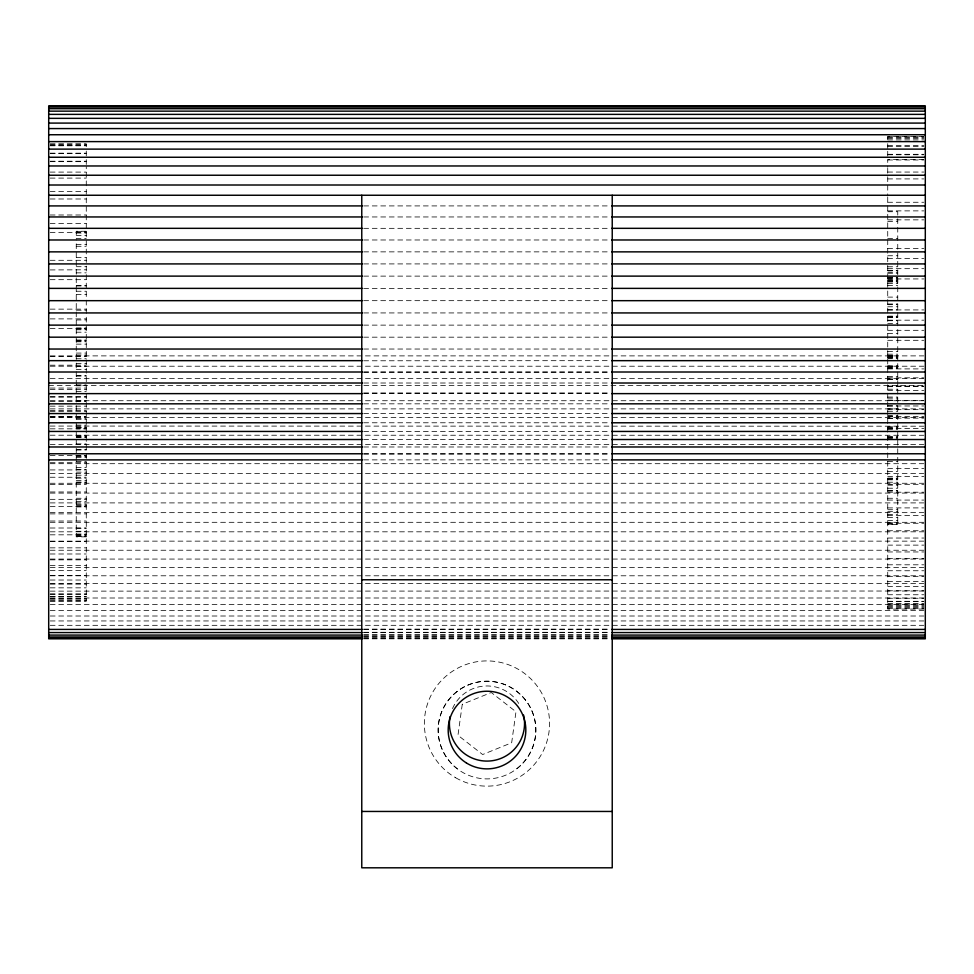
<?xml version="1.0" encoding="UTF-8"?>
<svg xmlns="http://www.w3.org/2000/svg" width="974" height="974" viewBox="0 0 974 974"><rect width="100%" height="100%" fill="white"/><g stroke="black" fill="none" stroke-linecap="round" stroke-linejoin="round"><path stroke-width="0.73" stroke-dasharray="4.87 3.65" d="M516.731 768.803C525.156 762.24 531.341 752.987 534.178 742.699A53.558 51.098 0 0 0 534.178 717.412C529.783 700.854 516.208 687.267 499.638 682.884A46.691 44.548 0 0 0 474.362 682.884C457.792 687.267 444.217 700.854 439.822 717.412A53.558 51.098 0 0 0 439.822 742.699C442.659 752.987 448.844 762.24 457.269 768.803A48.834 48.834 0 0 0 535.42 736.429A48.834 48.834 0 0 0 468.311 684.929A48.834 48.834 0 0 0 457.269 768.803M923.802 136.591L887.728 136.591L887.728 140.11M887.728 136.677L923.802 136.677M887.728 137.906L923.802 137.906M887.728 138.065L923.802 138.065M887.728 139.891L923.802 139.891M50.198 143.799L86.272 143.762L86.272 147.731M50.198 144.469L86.272 144.383M50.198 145.637L86.272 145.637M50.198 145.783L86.272 145.783M887.728 145.832L923.802 145.832M887.728 146.173L923.802 146.173M50.198 153.174L86.272 153.174M50.198 153.49L86.272 153.49M887.728 154.306L923.802 154.306M887.728 154.769L923.802 154.769M923.802 159.602L887.728 159.602L887.728 167.199M887.728 159.967L923.802 159.967M50.198 161.221L86.272 161.221M50.198 161.66L86.272 161.66M50.198 172.094L86.272 172.094M887.728 172.057L923.802 172.057M50.198 178.096L86.272 178.096M887.728 178.912L923.802 178.912M50.198 191.574L86.272 191.574M50.198 198.988L86.272 198.988M887.728 202.263L923.802 202.263M363.728 205.916L610.272 205.916M887.728 210.883L923.802 210.883M887.728 211.723L897.748 211.723L897.748 524.536L887.728 524.536M50.198 214.998L86.272 214.998M363.728 216.958L610.272 216.958M887.728 219.856L923.802 219.856M887.728 221.524L897.748 221.524M50.198 223.533L86.272 223.533M363.728 228.33L610.272 228.33M86.272 231.264L76.252 231.264L76.252 238.411L86.272 238.411M76.252 231.617L86.272 231.617M50.198 232.36L86.272 232.36M76.252 233.054L86.272 233.054M76.252 235.416L86.272 235.416M887.728 238.411L897.748 238.411M363.728 239.981L610.272 239.981M76.252 244.352L86.272 244.352M76.252 246.276L86.272 246.276M887.728 248.528L923.802 248.528M363.728 251.864L610.272 251.864M887.728 255.748L897.748 255.748M76.252 257.44L86.272 257.44M887.728 258.524L923.802 258.524M50.198 260.289L86.272 260.289M363.728 263.917L610.272 263.917M76.252 266.693L86.272 266.693M887.728 266.779L897.748 266.779M887.728 268.678L923.802 268.678M50.198 269.932L86.272 269.81M887.728 270.334L897.748 270.334M887.728 270.455L897.748 270.455M887.728 270.784L897.748 270.784M887.728 272.257L897.748 272.257M76.252 272.854L86.272 272.854M887.728 273.244L897.748 273.244M363.728 276.117L610.272 276.117M887.728 277.627L897.748 277.627M887.728 277.919L897.748 277.919M887.728 278.941L923.802 278.941M887.728 279.1L897.748 279.1M50.198 279.684L86.272 279.684M887.728 280.256L897.748 280.256M887.728 280.707L897.748 280.707M887.728 281.072L897.748 281.072M887.728 281.669L897.748 281.669M887.728 281.985L897.748 281.985M887.728 283.483L897.748 283.483M76.252 285.565L86.272 285.565M887.728 285.467L897.748 285.467M76.252 285.942L86.272 285.942M363.728 288.377L610.272 288.377M76.252 291.25L86.272 291.25M76.252 294.416L86.272 294.416M887.728 297.107L897.748 297.107M363.728 300.674L610.272 300.674M887.728 303.998L897.748 303.998M887.728 304.679L897.748 304.679M887.728 306.773L897.748 306.773M50.198 309.135L86.272 309.135M887.728 309.89L897.748 309.89M887.728 309.927L923.802 309.927M76.252 310.207L86.272 310.207M363.728 312.934L610.272 312.934M887.728 316.136L897.748 316.136M887.728 316.684L897.748 316.684M887.728 317.037L897.748 317.037M887.728 317.621L897.748 317.621M50.198 318.888L86.272 318.888M76.252 319.959L86.272 319.959M887.728 320.178L923.802 320.178M887.728 320.714L897.748 320.714M887.728 323.49L897.748 323.502M363.728 325.121L610.272 325.121M76.252 327.97L86.272 327.97M76.252 328.311L86.272 328.311M50.198 328.518L86.272 328.518M76.252 328.883L86.272 328.883M76.252 329.76L86.272 329.76M887.728 330.32L923.802 330.32M76.252 332.195L86.272 332.195M887.728 333.51L897.748 333.51M363.728 337.174L610.272 337.174M76.252 340.048L86.272 339.987M76.252 340.352L86.272 340.352M887.728 340.303L923.802 340.303M76.252 340.985L86.272 340.985M76.252 341.777L86.272 341.777M76.252 344.139L86.272 344.139M363.728 349.033L610.272 349.033M887.728 351.407L897.748 351.407M76.252 353.075L86.272 353.075M887.728 354.183L897.748 354.183M76.252 354.999L86.272 354.999M887.728 355.449L897.748 355.449M887.728 355.644L897.748 355.644M50.222 355.887L923.778 355.887M887.728 356.131L897.748 356.131M50.198 356.387L86.272 356.387M887.728 356.922L897.748 356.837M887.728 357.105L897.748 357.105M887.728 357.251L897.748 357.251M887.728 357.872L897.748 357.872M76.252 358.761L86.272 358.761M887.728 358.688L897.748 358.688M363.728 360.782L610.272 360.66M76.252 363.424L86.272 363.424M50.198 365.189L86.272 365.189M887.728 365.749L897.748 365.749M50.222 366.212L923.778 366.212M76.252 366.492L86.272 366.492M887.728 366.492L897.748 366.492M887.728 366.796L897.748 366.796M887.728 367.454L897.748 367.454M887.728 368.209L897.748 368.209M887.728 368.903L923.802 368.903M76.252 369.463L86.272 369.463M363.728 372.007L610.272 372.007M363.728 372.178L610.272 372.178M76.252 375.416L86.272 375.416M76.252 376.11L86.272 376.11M887.728 376.634L897.748 376.634M887.728 377.839L923.802 377.839M50.222 378.642L923.778 378.642M887.728 379.093L897.748 379.093M887.728 379.385L897.748 379.385M363.728 383.013L610.272 383.013M76.252 384.888L86.272 384.888M48.7 385.57L923.778 385.57M76.252 385.789L86.272 385.789M887.728 386.094L923.802 386.094M887.728 386.313L897.748 386.313M887.728 386.422L923.802 386.422M887.728 386.666L897.748 386.666M50.198 388.054L86.272 388.054M887.728 389.223L897.748 389.223M50.198 389.624L86.272 389.624M887.728 390.452L923.802 390.452M76.252 391.499L86.272 391.499M363.728 392.948L610.272 392.948M363.728 393.63L610.272 393.63M50.198 396.832L86.272 396.832M50.198 397.002L86.272 397.002M887.728 397.051L897.748 397.051M887.728 398.123L897.748 398.123M887.728 400.095L897.748 400.095M887.728 400.424L923.802 400.424M50.222 400.728L923.778 400.728M76.252 400.874L86.272 400.874M50.198 401.312L86.272 401.312M363.728 403.833L610.272 403.833M887.728 405.902L897.748 405.902M887.728 405.975L923.802 405.975M50.198 406.158L86.272 406.158M887.728 408.69L897.748 408.69M50.222 408.885L923.778 408.885M887.728 409.664L923.802 409.664M50.198 410.395L86.272 410.395M50.198 411.345L86.272 411.345M887.728 411.259L897.748 411.259M363.728 413.56L610.272 413.56M887.728 415.581L897.748 415.581M50.198 416.361L86.272 416.361M887.728 416.275L897.748 416.275M887.728 416.458L923.802 416.458M50.198 416.884L86.272 416.884M50.222 417.383L923.778 417.383M887.728 418.138L923.802 418.138M887.728 418.37L897.748 418.37M76.252 418.564L86.272 418.564M76.252 419.307L86.272 419.319M363.728 422.777L610.272 422.777M76.252 425.114L86.272 425.114M50.198 426.064L923.778 426.198M887.728 426.819L897.748 426.819M76.252 427.038L86.272 427.038M76.252 427.61L86.272 427.61M887.728 427.732L897.748 427.732M76.252 427.951L86.272 427.951M887.728 428.28L897.748 428.28M887.728 428.633L923.802 428.45M50.198 428.84L86.272 428.84L76.252 428.864M887.728 429.449L897.748 429.449M363.728 431.445L610.272 431.445M50.198 435.208L923.778 435.268M76.252 435.341L86.272 435.341M887.728 436.474L897.748 436.474M76.252 436.693L86.272 436.693M76.252 437.034L86.272 437.034M887.728 437.241L897.748 437.241M76.252 437.606L86.272 437.606M887.728 437.886L897.748 437.886M887.728 438.19L897.748 438.19M363.728 439.517L610.272 439.517M76.252 443.888L86.272 443.888M50.222 444.57L923.778 444.57M363.728 446.981L610.272 446.981M76.252 449.708L86.272 449.708M76.252 449.951L86.272 449.951M363.728 453.774L610.272 453.774M363.728 454.067L610.272 454.067M50.198 455.589L86.272 455.589M76.252 455.978L86.272 455.978M76.252 456.149L86.272 456.149M76.252 457.342L86.272 457.342M363.728 459.886L610.272 459.886M887.728 461.445L897.748 461.445M76.252 461.554L86.272 461.554M50.198 462.711L86.272 462.711M50.222 463.697L923.778 463.697M76.252 467.483L86.272 467.483M887.728 468.64L923.802 468.64M76.252 469.419L86.272 469.419M50.198 469.931L86.272 469.931M887.728 471.611L897.748 471.611M76.252 472.147L86.272 472.147M50.222 473.449L923.778 473.449M76.252 475.215L86.272 475.215M887.728 476.456L923.802 476.456M50.198 477.248L86.272 477.248M887.728 478.088L897.748 478.088M76.252 478.185L86.272 478.185M887.728 478.38L897.748 478.38M887.728 479.038L897.748 479.038M887.728 479.805L897.748 479.805M76.252 480.608L86.272 480.608M76.252 482.069L86.272 482.069M887.728 482.203L897.748 482.203M76.252 482.41L86.272 482.41M50.222 483.262L923.778 483.262M887.728 484.322L923.802 484.322M50.198 484.602L86.272 484.602M887.728 485.162L897.748 485.162M887.728 488.23L897.748 488.23M887.728 490.677L897.748 490.677M887.728 490.969L897.748 490.969M50.198 491.98L86.272 491.98M887.728 492.211L923.802 492.211M50.222 493.088L923.778 493.088M76.252 498.262L86.272 498.262M887.728 498.262L897.748 498.262M50.198 499.333L86.272 499.333M887.728 500.076L923.802 500.076M76.252 501.354L86.272 501.354M50.222 502.901L923.778 502.901M76.252 504.118L86.272 504.118M76.252 505.116L86.272 505.116M76.252 506.054L86.272 506.054M50.198 506.65L86.272 506.565M76.252 506.93L86.272 506.93M887.728 507.904L923.802 507.904M887.728 509.719L897.748 509.719M887.728 511.679L897.748 511.679M50.222 512.653L923.778 512.653M50.198 513.882L86.272 513.882M887.728 514.43L897.748 514.43M887.728 515.636L923.802 515.636M887.728 517.498L897.748 517.498M887.728 520.457L897.748 520.457M50.198 521.017L86.272 521.017M50.222 522.308L923.778 522.308M887.728 522.843L897.748 522.843M887.728 523.269L923.802 523.269M887.728 524.243L897.748 524.243M50.198 528.005L86.272 528.005M76.252 528.212L86.272 528.212M887.728 530.745L923.802 530.745M76.252 531.28L86.272 531.28M50.222 531.816L923.778 531.816M76.252 534.008L86.272 534.008M50.198 534.823L86.272 534.823M76.252 535.006L86.272 535.006M76.252 535.943L86.272 535.943M76.252 536.479L86.272 536.479M86.272 536.844L76.252 536.844L76.252 239.58M887.728 538.038L923.802 538.038M50.222 541.142L923.778 541.142M50.198 541.447L86.272 541.447M887.728 545.123L923.802 545.123M50.198 547.851L86.272 547.851M50.222 550.237L923.778 550.237M887.728 551.954L923.802 551.954M50.198 553.987L86.272 553.987M887.728 558.528L923.802 558.528M50.222 559.064L923.778 559.064M50.198 559.855L86.272 559.855M887.728 564.798L923.802 564.798M50.198 565.407L86.272 565.407M50.222 567.598L923.778 567.598M50.198 570.642L86.272 570.642M887.728 570.752L923.802 570.752M50.198 575.524L86.272 575.524M50.222 575.792L923.778 575.792M887.728 576.34L923.802 576.34M50.198 580.029L86.272 580.029M887.728 581.563L923.802 581.563M50.222 583.609L923.778 583.609M50.198 584.144L86.272 584.144M887.728 586.372L923.802 586.372M50.198 587.846L86.272 587.846M887.728 590.78L923.802 590.78M50.198 591.133L923.778 591.023M50.198 593.97L86.272 593.97M50.198 594.213L86.272 594.213M887.728 594.749L923.802 594.749M50.198 596.368L86.272 596.368M50.198 596.563L86.272 596.563M50.222 597.999L923.778 597.999M887.728 598.255L923.802 598.255M50.198 598.292L86.272 598.45M50.198 599.753L86.272 599.862M50.198 600.812L86.272 600.739M50.198 601.25L86.272 601.262L86.272 166.603M887.728 601.299L923.802 601.299M887.728 601.555L923.802 601.555M887.728 603.856L923.802 603.856M887.728 604.063L923.802 604.063M50.222 604.501L923.778 604.501M887.728 605.913L923.802 605.913M887.728 606.084L923.802 606.084M887.728 607.472L923.802 607.593M887.728 608.604L923.802 608.531M923.802 609.067L887.728 609.091L887.728 196.785M50.222 610.515L923.778 610.515M50.222 616.006L923.778 616.006M50.222 620.949L923.778 620.949M50.222 625.32L923.778 625.32M363.728 629.107L610.272 629.107M363.728 629.435L610.272 629.435M363.728 632.296L610.272 632.296M363.728 632.564L610.272 632.564M363.728 634.878L610.272 634.878M363.728 635.085L610.272 635.085M363.728 636.826L610.272 636.826M363.728 636.972L610.272 636.972M363.728 638.14L610.272 638.226M363.728 638.81L610.272 638.834M887.728 143.641L887.728 150.166M887.728 151.274L887.728 158.665M887.728 168.271L887.728 196.054M86.272 151.08L86.272 166.31M452.496 708.597A37.572 37.572 0 0 1 518.716 703.435M462.273 704.287L457.963 735.297L482.654 754.533L511.667 742.76L515.976 711.75L491.286 692.514L462.273 704.287M455.662 777.751A62.616 62.616 0 0 0 549.579 723.524A62.616 62.616 0 0 0 455.662 669.296A62.616 62.616 0 0 0 455.662 777.751"/><path stroke-width="1.46" d="M362.206 638.834L48.7 638.81L48.7 106.19L925.3 106.19L925.3 638.834L611.794 638.81M48.7 106.227L925.3 106.227M48.7 107.079L925.3 107.079M48.7 108.711L925.3 108.711M48.7 111.146L925.3 111.146M48.7 114.372L925.3 114.372M48.7 118.353L925.3 118.353M48.7 123.089L925.3 123.089M48.7 128.568L925.3 128.568M48.7 134.741L925.3 134.741M48.7 141.607L925.3 141.607M48.7 149.119L925.3 149.119M48.7 157.252L925.3 157.252M48.7 165.97L925.3 165.97M48.7 175.235L925.3 175.235M48.7 185.011L925.3 185.011M48.7 195.25L925.3 195.25M48.7 205.916L362.206 205.916M611.794 205.916L925.3 205.916M48.7 216.958L362.206 216.958M611.794 216.958L925.3 216.958M48.7 228.33L362.206 228.33M611.794 228.33L925.3 228.33M48.7 239.981L362.206 239.981M611.794 239.981L925.3 239.981M48.7 251.864L362.206 251.864M611.794 251.864L925.3 251.864M48.7 263.917L362.206 263.917M611.794 263.917L925.3 263.917M48.7 276.117L362.206 276.117M611.794 276.117L925.3 276.117M48.7 288.377L362.206 288.377M611.794 288.377L925.3 288.377M48.7 300.674L362.206 300.674M611.794 300.674L925.3 300.674M48.7 312.934L362.206 312.934M611.794 312.934L925.3 312.934M48.7 325.121L362.206 325.121M611.794 325.121L925.3 325.121M48.7 337.174L362.206 337.174M611.794 337.174L925.3 337.174M48.7 349.033L362.206 349.033M611.794 349.033L925.3 349.033M48.7 360.66L362.206 360.66M611.794 360.66L925.3 360.66M48.7 372.007L362.206 372.007M611.794 372.007L925.3 372.007M48.7 383.013L362.206 383.013M611.794 383.013L925.3 383.013M48.7 393.63L362.206 393.63M611.794 393.63L925.3 393.63M48.7 403.833L362.206 403.833M611.794 403.833L925.3 403.833M48.7 413.56L362.206 413.56M611.794 413.56L925.3 413.56M48.7 422.777L362.206 422.777M611.794 422.777L925.3 422.777M48.7 431.445L362.206 431.445M611.794 431.445L925.3 431.445M48.7 439.517L362.206 439.517M611.794 439.517L925.3 439.517M48.7 446.981L362.206 446.981M611.794 446.981L925.3 446.981M48.7 453.774L362.206 453.774M611.794 453.774L925.3 453.774M48.7 459.886L362.206 459.886M611.794 459.886L925.3 459.886M361.768 579.774L612.232 579.774M48.7 629.435L362.206 629.435M611.794 629.435L925.3 629.435M48.7 632.564L362.206 632.564M611.794 632.564L925.3 632.564M48.7 635.085L362.206 635.085M611.794 635.085L925.3 635.085M48.7 636.972L362.206 636.972M611.794 636.972L925.3 636.972M48.7 638.226L362.206 638.226M611.794 638.226L925.3 638.226M361.768 811.452L612.232 811.452M612.232 195.25L612.232 867.81L361.768 867.81L361.768 195.25M523.574 715.038A37.572 37.572 0 0 1 487.791 761.084A37.572 37.572 0 0 1 450.037 716.645M466.424 762.971A38.826 38.826 0 0 0 525.802 731.413A38.826 38.826 0 0 0 468.774 695.777A38.826 38.826 0 0 0 466.424 762.971"/></g></svg>
